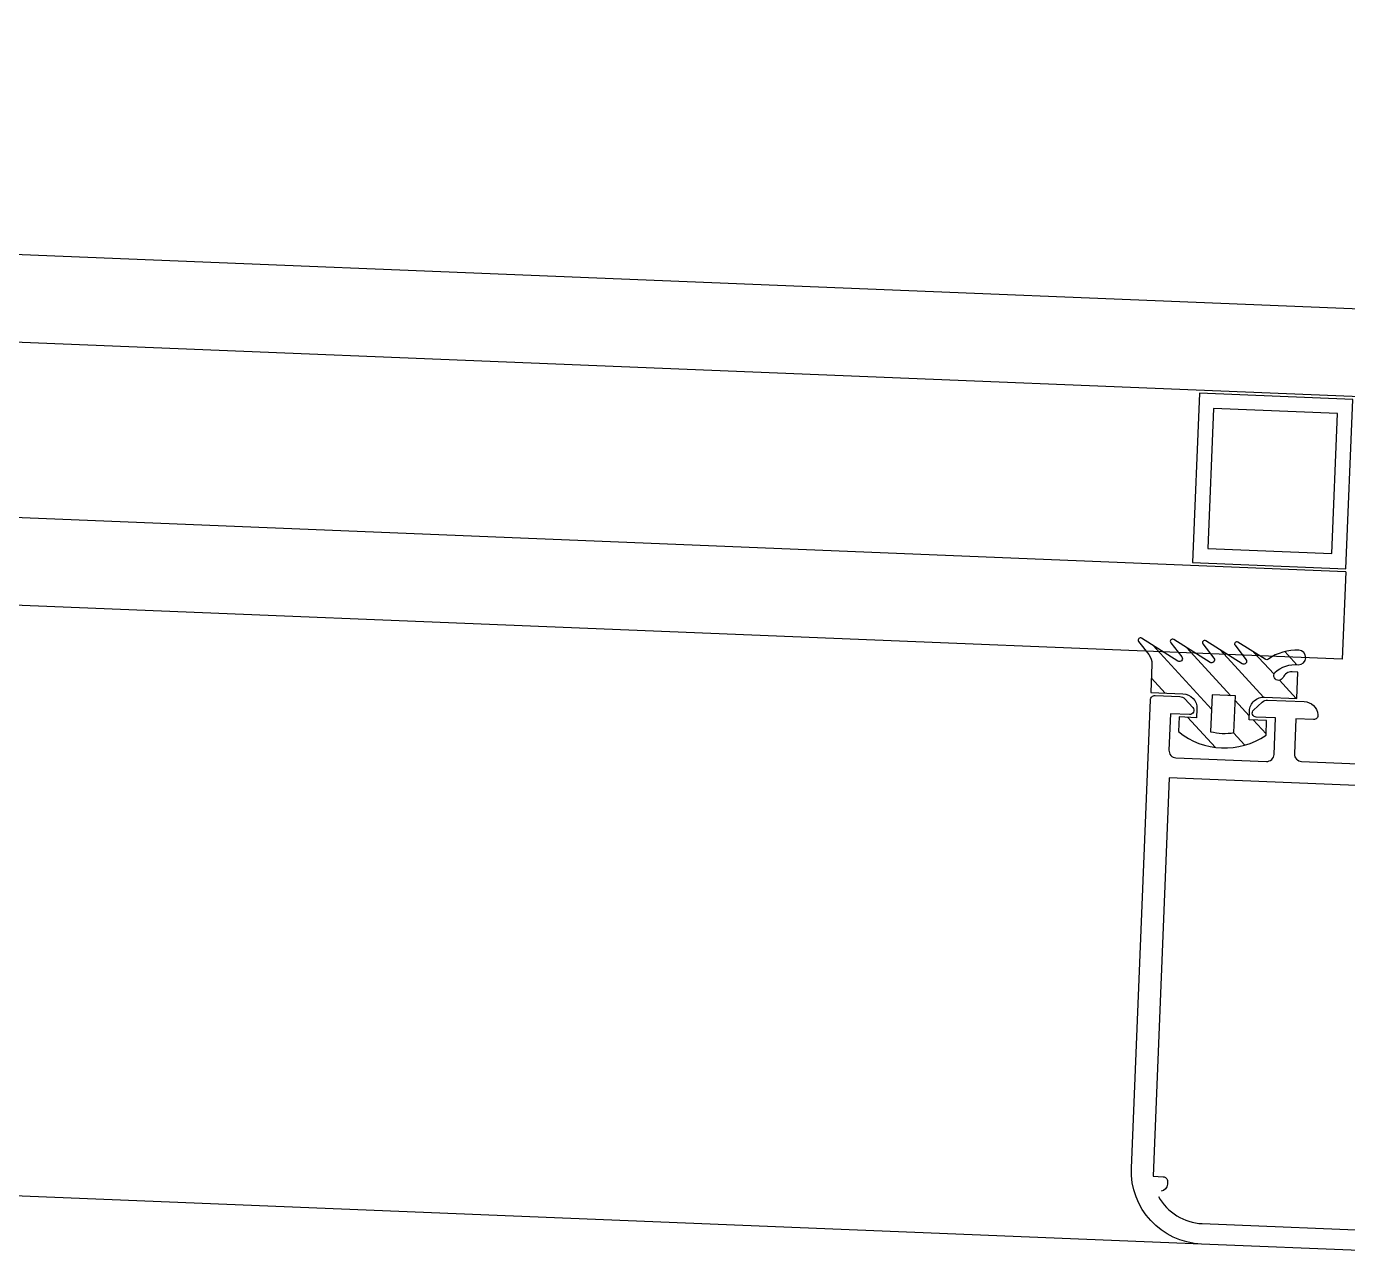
# Model space of a CAD drawing. Header units: millimetres. Extents: x 62878 to 70819, y -67946 to -61850.
# Drawn here: x 66127.06 to 66136.1, y -61861.77 to -61853.34 of the extents above; entities that cross this region are included whole.
import ezdxf

# ---------------------------------------------------------------- set-up
doc = ezdxf.new("R2010")
doc.units = ezdxf.units.MM
doc.layers.add('DOGRAMA', color=171, linetype='Continuous', lineweight=0)

msp = doc.modelspace()

# ---------------------------------------------------------------- hatches: boundary and pattern name
at = {"layer": 'DOGRAMA', "lineweight": -2}
h = msp.add_hatch(dxfattribs=at)
h.set_pattern_fill('ANSI31', color=256, scale=0.05, angle=690.2604082083437, style=0)
h.set_pattern_definition([(312.6699836283433, (66029.06840091341, -61865.63712407791), (-0.1167240762467234, -0.1075967124235173), [])])
edge = h.paths.add_edge_path(flags=16)
edge.add_arc((66135.26248833121, -61857.77652996641), 0.3999999999740788, 256.1330245969316, 279.2069426624058)
edge.add_line((66135.32648865125, -61858.17137672025), (66135.33673045493, -61857.91966663905))
edge.add_line((66135.33673045493, -61857.91966663905), (66135.17686273757, -61857.91316179912))
edge.add_line((66135.17686273757, -61857.91316179912), (66135.16662093389, -61858.16487188033))
edge = h.paths.add_edge_path()
edge.add_arc((66135.26248833118, -61857.7765299664), 0.4999999999716233, 230.8000859842996, 304.539881276348)
edge.add_line((66135.54597820147, -61858.18839583464), (66135.55004372646, -61858.08847851129))
edge.add_line((66135.55004372646, -61858.08847851129), (66135.43014293842, -61858.08359988136))
edge.add_line((66135.43014293842, -61858.08359988136), (66135.43258225337, -61858.02364948735))
edge.add_arc((66135.53249957673, -61858.02771501231), 0.1000000000008505, 87.6699836122906, 177.6699836202824, ccw=False)
edge.add_line((66135.5365651017, -61857.92779768894), (66135.75638321307, -61857.93674184381))
edge.add_line((66135.75638321307, -61857.93674184381), (66135.76370115796, -61857.75689066178))
edge.add_line((66135.76370115796, -61857.75689066178), (66135.72425440379, -61857.75528561715))
edge.add_arc((66135.72161181254, -61857.82023187737), 0.06500000003505949, 87.66998359841202, 156.0793191125694)
edge.add_arc((66135.63231315555, -61857.7806215915), 0.03268943074079628, 142.2397045159336, 336.0793191562147, ccw=False)
edge.add_arc((66135.74384782811, -61857.90493487305), 0.1992591643231192, 83.32029799189388, 133.5862051505042, ccw=False)
edge.add_arc((66135.76773738612, -61857.65700538486), 0.05002797727178967, 269.1845887195721, 446.697825005799)
edge.add_arc((66135.75217133705, -61857.92987883617), 0.3233450411699682, 86.72933636838039, 126.0556465229707)
edge.add_arc((66135.55008850433, -61857.65230299784), 0.02000000000851106, 237.66998354215372, 306.0556464223203, ccw=False)
edge.add_line((66135.53939260238, -61857.66920263341), (66135.35346422266, -61857.55152721345))
edge.add_arc((66135.34544229622, -61857.56420194012), 0.01499999999562087, 57.66998361691557, 217.6699836710358)
edge.add_line((66135.33356913933, -61857.57336862682), (66135.40881151613, -61857.67082636438))
edge.add_arc((66135.39298064026, -61857.68304861332), 0.01999999999666316, -122.33001634102169, 37.66998365955129, ccw=False)
edge.add_line((66135.38228473836, -61857.69994824889), (66135.13364611127, -61857.54258305859))
edge.add_arc((66135.12562418483, -61857.55525778526), 0.01499999999562087, 57.66998361691557, 217.6699836710358)
edge.add_line((66135.11375102794, -61857.56442447196), (66135.18899340476, -61857.66188220952))
edge.add_arc((66135.17316252887, -61857.67410445846), 0.02000000001970011, -122.33001638917858, 37.66998360859901, ccw=False)
edge.add_line((66135.16246662693, -61857.69100409404), (66134.91382799993, -61857.53363890371))
edge.add_arc((66134.90580607347, -61857.54631363037), 0.0150000000050374, 57.66998350811718, 217.6699835371033)
edge.add_line((66134.89393291654, -61857.55548031705), (66134.96917529337, -61857.65293805464))
edge.add_arc((66134.9533444175, -61857.66516030356), 0.01999999998332387, -122.3300163744637, 37.66998361005432, ccw=False)
edge.add_line((66134.9426485156, -61857.68205993911), (66134.69400988848, -61857.52469474882))
edge.add_arc((66134.68598796206, -61857.5373694755), 0.01500000000013468, 57.66998369360939, 217.6699836030993)
edge.add_line((66134.67411480514, -61857.5465361622), (66134.74431801285, -61857.63746691261))
edge.add_arc((66134.66516363347, -61857.69857815729), 0.1000000000019063, -2.3300163547253874, 37.669983646060984, ccw=False)
edge.add_line((66134.76508095683, -61857.70264368221), (66134.75720997946, -61857.89608659435))
edge.add_line((66134.75720997946, -61857.89608659435), (66134.97702809089, -61857.90503074924))
edge.add_arc((66134.97296256595, -61858.0049480726), 0.09999999999966733, -2.3300163630561883, 87.66998363694393, ccw=False)
edge.add_line((66135.07287988931, -61858.00901359753), (66135.07044057435, -61858.06896399155))
edge.add_line((66135.07044057435, -61858.06896399155), (66134.95053978631, -61858.06408536161))
edge.add_line((66134.95053978631, -61858.06408536161), (66134.94647426135, -61858.16400268498))

# ---------------------------------------------------------------- linework, layer by layer
for p, q in [((66138.54312354763, -61855.36791364643), (66088.59264806751, -61853.33548426011)), ((66138.6186477213, -61855.97148311151), (66088.57306055745, -61853.93518373639)), ((66136.09191180268, -61857.06966597312), (66088.53388554463, -61855.13458268928)), ((66136.06751865297, -61857.66916991324), (66088.51429803649, -61855.73428216565)), ((66136.09191180268, -61857.06966597312), (66136.06751865297, -61857.66916991324)), ((66135.10393285827, -61861.67330557731), (66088.38240881081, -61859.77225863967))]:
    msp.add_line(p, q, dxfattribs=at)
for points in [[(66136.13988499704, -61855.8906415575), (66135.09075310182, -61855.84795354556), (66135.04359301241, -61857.00699449649), (66136.09272490768, -61857.04968250844)], [(66136.03590214875, -61855.98649335591), (66135.18660490023, -61855.95193639387), (66135.14757586074, -61856.91114269808), (66135.99687310921, -61856.94569966015)]]:
    msp.add_lwpolyline(points, close=True, dxfattribs=at)
for points in [[(66134.94647426135, -61858.16400268498, 0.3333333333332296), (66135.54597820147, -61858.18839583464), (66135.55004372646, -61858.08847851129), (66135.43014293842, -61858.08359988136), (66135.43258225337, -61858.02364948735, -0.4142135623730951), (66135.5365651017, -61857.92779768894), (66135.75638321307, -61857.93674184381), (66135.76370115796, -61857.75689066178), (66135.72425440379, -61857.75528561715, 0.3076847592325949), (66135.6621948146, -61857.79387622596, -1.128701775595035), (66135.60646956007, -61857.76060391298, -0.2229122392588673), (66135.76702543141, -61857.70702829592, 0.9785310008372164), (66135.7706190939, -61857.60706047251, 0.1732976222504512), (66135.5618599184, -61857.66847191281, -0.3075716929246892), (66135.53939260238, -61857.66920263341), (66135.35346422266, -61857.55152721345, 0.8390996311771624), (66135.33356913933, -61857.57336862682), (66135.40881151613, -61857.67082636438, -0.8390996311772869), (66135.38228473836, -61857.69994824889), (66135.13364611127, -61857.54258305859, 0.8390996311771624), (66135.11375102794, -61857.56442447196), (66135.18899340476, -61857.66188220952, -0.839099631177325), (66135.16246662693, -61857.69100409404), (66134.91382799993, -61857.53363890371, 0.8390996311769768), (66134.89393291654, -61857.55548031705), (66134.96917529337, -61857.65293805464, -0.8390996311770358), (66134.9426485156, -61857.68205993911), (66134.69400988848, -61857.52469474882, 0.8390996311781366), (66134.67411480514, -61857.5465361622), (66134.74431801285, -61857.63746691261, -0.1763269807084491), (66134.76508095683, -61857.70264368221), (66134.75720997946, -61857.89608659435), (66134.97702809089, -61857.90503074924, -0.4142135623728453), (66135.07287988931, -61858.00901359753), (66135.07044057435, -61858.06896399155), (66134.95053978631, -61858.06408536161)], [(66135.16662093389, -61858.16487188033, 0.1010205144335734), (66135.32648865125, -61858.17137672025), (66135.33673045493, -61857.91966663905), (66135.17686273757, -61857.91316179912)], [(66135.16662093389, -61858.16487188033, 0.1010205144335734), (66135.32648865125, -61858.17137672025), (66135.33673045493, -61857.91966663905), (66135.17686273757, -61857.91316179912)]]:
    msp.add_lwpolyline(points, format="xyb", close=True, dxfattribs=at)
at = {"layer": 'DOGRAMA', "lineweight": -2, "ltscale": 0.5}
for points in [[(66137.38204783082, -61861.76599954613), (66135.10393285827, -61861.67330557731, -0.4142135623730951), (66134.62467386622, -61861.15339133579), (66134.75517721704, -61857.94604525603, -0.4142135623730951), (66134.78637207148, -61857.91728971648), (66134.95552210821, -61857.92417224367, -0.1991096956269791), (66134.99024728264, -61857.94024729465), (66135.04494990397, -61857.99959030614, -0.6680969080520953), (66135.02300360383, -61858.04701728486), (66134.89140249728, -61858.04166258198), (66134.8812386849, -61858.29145589036, 0.4142135623730951), (66134.92916458411, -61858.3434473145), (66135.54865198894, -61858.36865356917, 0.4142135623730951), (66135.60064341305, -61858.32072766998), (66135.61080722543, -61858.07093436162), (66135.47919612707, -61858.06557925214, -0.6680969080520438), (66135.46117549791, -61858.01652606342), (66135.52051850935, -61857.96182344208, -0.1989616347782854), (66135.55644487435, -61857.94862312383), (66135.80624817449, -61857.95878734275, -0.3728392455561729), (66135.90165391198, -61858.04845451185, -0.4568501953068724), (66135.87059226618, -61858.08150472646), (66135.75069147814, -61858.07662609652), (66135.74093421828, -61858.31642767259, 0.4142135623730951), (66135.78886011743, -61858.36841909673), (66136.50826484562, -61858.39769087634, 0.4142135623730951)], [(66134.8091357247, -61861.34777753316, 0.2621398995659221), (66135.10962459314, -61861.53342132464), (66136.43852499384, -61861.58749280643, 0.4142135623730951), (66136.49051641798, -61861.53956690722), (66136.49702125788, -61861.37969918986), (66136.44706259624, -61861.37766642736, -0.4142135623730951), (66136.399136697, -61861.32567500323), (66136.39994980197, -61861.30569153855, -0.4142135623730951), (66136.43114465653, -61861.27693599902), (66136.5010867829, -61861.27978186648), (66136.61207561391, -61858.55203893881), (66134.8835059198, -61858.48170535725), (66134.77251708877, -61861.20944828491), (66134.84245921511, -61861.21229415236, -0.4142135623730951), (66134.87121475468, -61861.24348900684), (66134.87040164968, -61861.26347247152, -0.3618128521052944), (66134.82749399668, -61861.31094004518)]]:
    msp.add_lwpolyline(points, format="xyb", dxfattribs=at)

doc.saveas('drawing.dxf')
